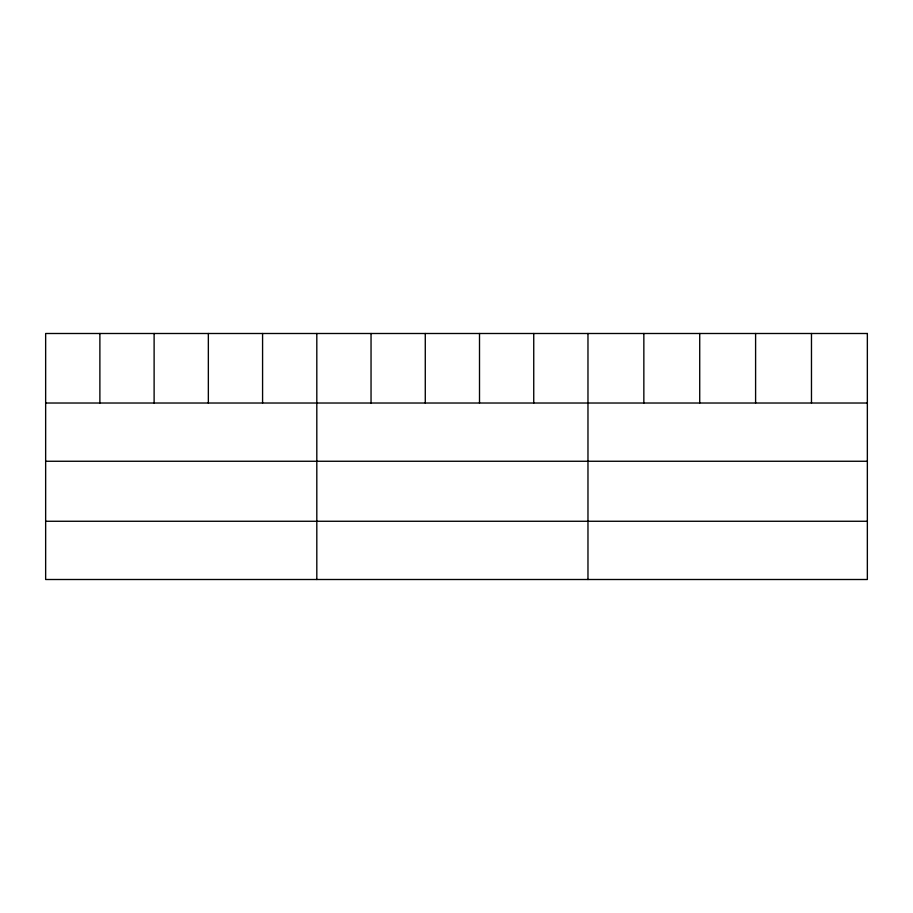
<?xml version="1.0" encoding="UTF-8"?>
<svg xmlns="http://www.w3.org/2000/svg" width="913" height="913" viewBox="0 0 913 913"><rect width="100%" height="100%" fill="white"/><g stroke="black" fill="none" stroke-linecap="round" stroke-linejoin="round"><path stroke-width="1.37" d="M45.65 403.021L867.35 403.021M45.65 461.259L867.35 461.259M45.65 521.266L867.35 521.266M811.474 333.496L811.474 403.021M755.599 333.496L755.599 403.021M699.723 333.496L699.723 403.021M643.848 333.496L643.848 403.021M587.972 333.496L587.972 579.504M533.74 333.496L533.74 403.021M479.508 333.496L479.508 403.021M425.275 333.496L425.275 403.021M371.043 333.496L371.043 403.021M316.811 333.496L316.811 579.504M262.579 333.496L262.579 403.021M208.347 333.496L208.347 403.021M154.114 333.496L154.114 403.021M99.882 333.496L99.882 403.021M867.35 333.496L45.65 333.496L45.65 579.504L867.35 579.504L867.35 333.496"/></g></svg>
